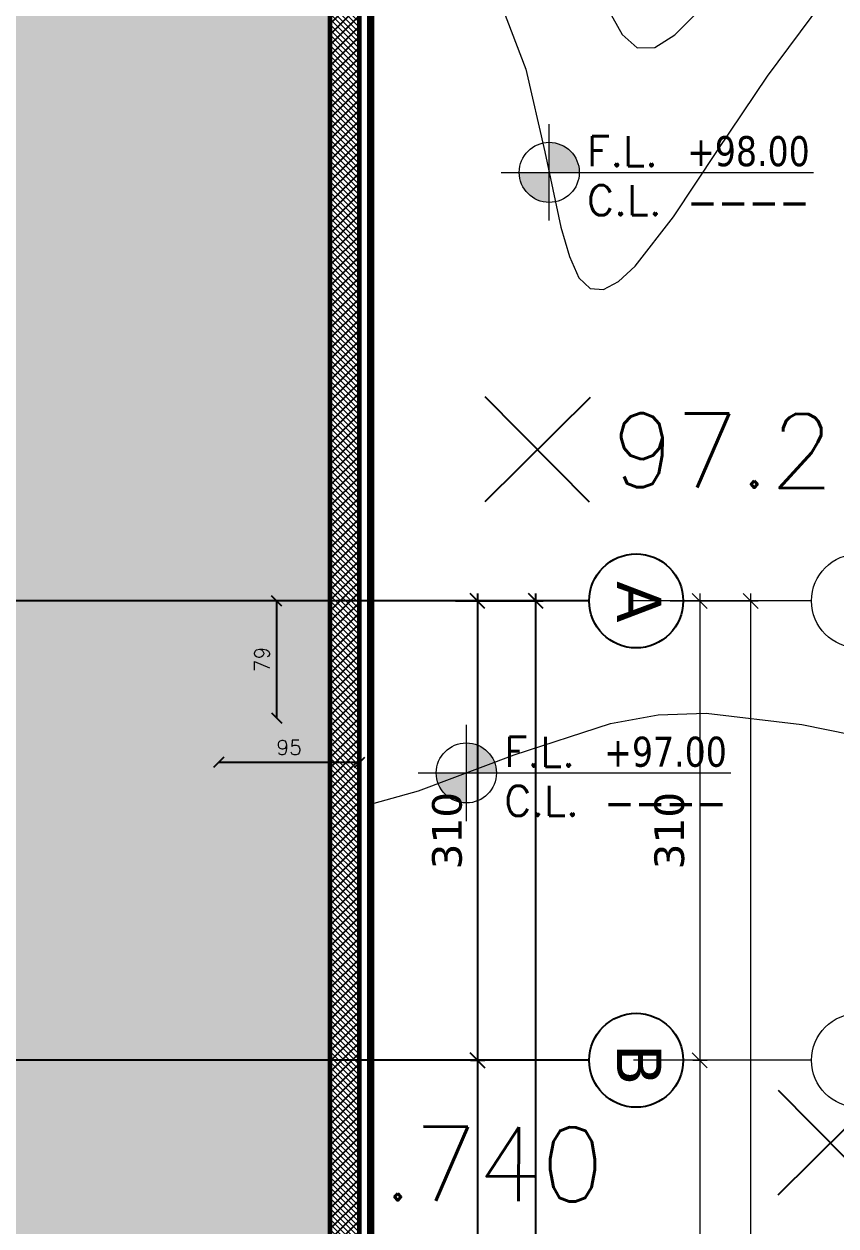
# Model space of a CAD drawing. Header units: inches. Extents: x -48 to 777, y -156 to 510.
# Drawn here: x 607.81 to 613.29, y 150.84 to 158.95 of the extents above; entities that cross this region are included whole.
import ezdxf
from ezdxf.enums import TextEntityAlignment as Align

# ---------------------------------------------------------------- set-up
doc = ezdxf.new("R2010")
doc.units = ezdxf.units.IN
doc.header["$MEASUREMENT"] = 0
doc.set_wipeout_variables(frame=1)
doc.linetypes.add('ACAD_ISO10W100', pattern=[18, 12, -3, 0, -3])
doc.linetypes.add('NUHA', pattern=[1.45, 0.75, -0.25, 0.2, -0.25])
doc.layers.get('Defpoints').update_dxf_attribs({"lineweight": 5})
for name, color, linetype, lineweight in [('A-ANNOTATION', 34, 'Continuous', 5), ('A-AXIS ST', 251, 'ACAD_ISO10W100', 5), ('A-DIM', 9, 'Continuous', 5), ('A-LEVELS', 139, 'Continuous', 20), ('A-LIMIT LOT', 235, 'ACAD_ISO10W100', 20), ('A-PILLARS', 1, 'Continuous', 60), ('A-SIGNS1', 20, 'Continuous', 15), ('A-SIGNS2', 30, 'Continuous', 15), ('A-TEXT', 50, 'Continuous', 15), ('H-PILLARS', 61, 'Continuous', 5)]:
    doc.layers.add(name, color=color, linetype=linetype, lineweight=lineweight)
doc.layers.add('HH-DARK GREY', color=7, linetype='Continuous', lineweight=5, true_color=0x404040)
for name, color, linetype in [('pts pc', 7, 'Continuous'), ('Str-Axes', 8, 'Continuous'), ('str-sunken-slabs', 5, 'Continuous'), ('str-walls', 5, 'Continuous')]:
    doc.layers.add(name, color=color, linetype=linetype)
doc.styles.add('2mm', font='simplex.shx', dxfattribs={"height": 0.5})
doc.styles.add('ROMAN', font='ROMANS.SHX')
doc.styles.add('ROMAND', font='verdana.ttf')
doc.styles.add('ROMANS', font='romans__.ttf', dxfattribs={"height": 0.14})
doc.dimstyles.new('M-1.100', dxfattribs={"dimtxt": 0.2, "dimasz": 0.1, "dimexe": 0.05, "dimexo": 0.05, "dimgap": 0.1, "dimtad": 1, "dimlfac": 100, "dimrnd": 0.5, "dimzin": 9, "dimdsep": 46, "dimtxsty": 'ROMAND', "dimblk": 'OBLIQUE', "dimcen": 1, "dimdle": 0.05, "dimclrd": 256, "dimclre": 256, "dimclrt": 2, "dimadec": 0, "dimazin": 0, "dimtfac": 0.666667, "dimtmove": 2, "dimatfit": 3, "dimfxl": 0.04, "dimtolj": 1, "dimtzin": 5, "dimlwd": -1, "dimlwe": -1, "dimarcsym": 0})
doc.dimstyles.new('structure', dxfattribs={"dimtxt": 0.1, "dimasz": 0.07, "dimexe": 0.18, "dimexo": 1, "dimgap": 0.05, "dimtad": 1, "dimdec": 1, "dimlfac": 100, "dimrnd": 0.5, "dimdsep": 46, "dimtxsty": 'ROMAN', "dimblk1": 'OBLIQUE', "dimblk2": 'OBLIQUE', "dimsah": 1, "dimcen": 0.009, "dimse1": 1, "dimse2": 1, "dimclrd": 4, "dimclre": 9, "dimclrt": 1, "dimadec": 0, "dimazin": 0, "dimtfac": 0.066667, "dimtdec": 1, "dimtix": 1, "dimtmove": 2, "dimatfit": 3, "dimldrblk": 'OBLIQUE', "dimfxl": 0.18, "dimtolj": 1, "dimarcsym": 0})

# ---------------------------------------------------------------- blocks, each defined once
blk = doc.blocks.new('GXFHGCGFCD')
at = {"layer": 'A-SIGNS1', "linetype": 'NUHA'}
h = blk.add_hatch(color=256, dxfattribs=at)
h.paths.add_polyline_path([(90.3819, 61.3301), (90.3819, 61.1701), (90.5419, 61.1701, 0.414214)])
h.paths.add_polyline_path([(90.3819, 61.1701), (90.2219, 61.1701, 0.414214), (90.3819, 61.0101)])
at = {"layer": 'A-SIGNS1'}
for p, q in [((90.3819, 60.9141), (90.3819, 61.4261)), ((90.1259, 61.1701), (91.7898, 61.1701))]:
    blk.add_line(p, q, dxfattribs=at)
blk.add_circle((90.3819, 61.1701), 0.16, dxfattribs=at)
blk = doc.blocks.new('DGXFHXFGDFD')
at = {"layer": 'A-SIGNS1'}
blk.add_blockref('GXFHGCGFCD', (0, 0), dxfattribs=at)
at = {"layer": 'A-SIGNS2', "linetype": 'NUHA', "style": 'ROMANS'}
for s, p in [('F.L.', (90.5835, 61.2031)), ('C.L.', (90.5835, 60.9413))]:
    blk.add_text(s, height=0.16, dxfattribs=at).set_placement(p)
at = {"layer": 'A-SIGNS2', "style": 'ROMANS', "width": 0.910135, "flags": 4}
for tag, p, p2 in [('NIV.FINI', (91.1159, 61.2031), (91.7898, 61.2031)), ('NIV.BETON', (91.1159, 60.9413), (91.7898, 60.9413))]:
    blk.add_attdef(tag, text='', height=0.16, dxfattribs=at).set_placement(p, p2, align=Align.FIT)
blk = doc.blocks.new('LOT 688  TOPOGRAPHIC PLAN')
at = {"layer": 'A-LEVELS', "linetype": 'Continuous'}
for points in [[(-315967.69174, -27898.05776), (-315967.59888, -27898.22736), (-315967.49585, -27898.31826), (-315967.37753, -27898.31606), (-315967.24287, -27898.23037), (-315967.09212, -27898.07871)], [(-315968.43413, -27897.97172), (-315968.24849, -27898.46217), (-315968.1193, -27899.02013), (-315968.01137, -27899.52802), (-315967.95439, -27899.72644), (-315967.88953, -27899.86824), (-315967.81293, -27899.94115), (-315967.72387, -27899.94739), (-315967.62281, -27899.89456), (-315967.51021, -27899.79026), (-315967.25225, -27899.45765), (-315966.95367, -27899.01035), (-315966.61814, -27898.50919), (-315966.24936, -27898.01496)], [(-315978.10784, -27905.9037), (-315977.48306, -27905.63696), (-315976.24323, -27905.07662), (-315975.60733, -27904.84201), (-315974.95799, -27904.64593), (-315973.63177, -27904.33455), (-315970.95685, -27903.79566), (-315969.62603, -27903.51344), (-315968.97279, -27903.33161), (-315968.32633, -27903.08928), (-315967.6777, -27902.87668), (-315967.35432, -27902.81936), (-315967.032, -27902.80783), (-315966.38605, -27902.8839), (-315965.72991, -27903.01567)]]:
    blk.add_lwpolyline(points, dxfattribs=at)
at = {"layer": 'A-LIMIT LOT', "linetype": 'Continuous', "const_width": 0.1}
blk.add_lwpolyline([(-315996.80172, -27893.57917), (-315985.1164, -27950.2257), (-315970.22923, -27937.16678), (-315964.6636, -27941.43051), (-315964.08799, -27936.87852), (-315969.32038, -27930.53073), (-315969.32038, -27896.23659), (-315996.80172, -27893.57917)], dxfattribs=at)
at = {"layer": 'pts pc', "linetype": 'Continuous'}
for points in [[(-315967.8146, -27900.67704), (-315968.52538, -27901.38024)], [(-315967.81839, -27901.38403), (-315968.52159, -27900.67325)], [(-315965.83566, -27905.35671), (-315966.54644, -27906.05991)], [(-315965.83945, -27906.0637), (-315966.54265, -27905.35292)], [(-315970.22041, -27905.48621), (-315970.93119, -27906.18941)], [(-315970.2242, -27906.1932), (-315970.9274, -27905.48242)]]:
    blk.add_lwpolyline(points, dxfattribs=at)
at = {"layer": 'pts pc', "color": 1, "char_height": 0.5, "width": 3.0714286, "attachment_point": 1, "rotation": 359.692852, "style": '2mm'}
for s, insert in [('\\Fsimplex.shx;\\W1.0000000000;\\T1.0000000000;\\o\\l97.265', (-315967.66866, -27900.78132)), ('\\Fsimplex.shx;\\W1.0000000000;\\T1.0000000000;\\o\\l97.303', (-315972.61577, -27901.53581)), ('\\Fsimplex.shx;\\W1.0000000000;\\T1.0000000000;\\o\\l96.740', (-315970.07447, -27905.59049))]:
    blk.add_mtext(s, dxfattribs=dict(at, insert=insert))
at = {"linetype": 'Continuous'}
blk.add_wipeout([(-315996.80172, -27893.57917), (-315969.32038, -27896.23659), (-315969.32038, -27930.53073), (-315964.08799, -27936.87852), (-315964.6636, -27941.43051), (-315970.22923, -27937.16678), (-315985.1164, -27950.2257)], dxfattribs=at).dxf.layer = 'A-LIMIT LOT'
at = {"layer": 'A-SIGNS1'}
ref = blk.add_blockref('DGXFHXFGDFD', (-316082.62198, -27976.6724), dxfattribs=dict(at, xscale=1.267200000000003, yscale=1.267200000000003, zscale=1.267200000000003))
ref.add_attrib('NIV.FINI', '+98.00', dxfattribs={"layer": 'A-SIGNS2', "height": 0.202752, "style": 'ROMAND', "width": 0.797031}).set_placement((-315967.15996, -27899.11579), (-315966.33199, -27899.11579), align=Align.FIT)
ref.add_attrib('NIV.BETON', '----', dxfattribs={"layer": 'A-SIGNS2', "height": 0.202752, "style": 'ROMAND', "width": 1.634557}).set_placement((-315967.15996, -27899.44756), (-315966.33199, -27899.44756), align=Align.FIT)
ref = blk.add_blockref('DGXFHXFGDFD', (-316083.18146, -27980.72521), dxfattribs=dict(at, xscale=1.267200000000003, yscale=1.267200000000003, zscale=1.267200000000003))
ref.add_attrib('NIV.FINI', '+97.00', dxfattribs={"layer": 'A-SIGNS2', "height": 0.202752, "style": 'ROMAND', "width": 0.797031}).set_placement((-315967.71944, -27903.1686), (-315966.89147, -27903.1686), align=Align.FIT)
ref.add_attrib('NIV.BETON', '----', dxfattribs={"layer": 'A-SIGNS2', "height": 0.202752, "style": 'ROMAND', "width": 1.634557}).set_placement((-315967.71944, -27903.50036), (-315966.89147, -27903.50036), align=Align.FIT)
blk = doc.blocks.new('_Oblique')
at = {"color": 0, "linetype": 'ByBlock', "lineweight": -2}
blk.add_line((-0.5, -0.5), (0.5, 0.5), dxfattribs=at)
blk = doc.blocks.new('*D549')
at = {"layer": 'A-DIM', "transparency": 16777216}
for p, q in [((656.8644, 330.3192), (656.8644, 327.1193)), ((656.8182, 330.2692), (656.9144, 330.2692)), ((656.8182, 327.1693), (656.9144, 327.1693))]:
    blk.add_line(p, q, dxfattribs=at)
at = {"layer": 'Defpoints', "color": 0, "transparency": 16777216}
for p in [(656.7682, 330.2692), (656.7682, 327.1693), (656.8644, 327.1693)]:
    blk.add_point(p, dxfattribs=at)
at = {"layer": 'A-DIM', "transparency": 16777216, "xscale": 0.1, "yscale": 0.1, "zscale": 0.1}
for p, rotation in [((656.8644, 330.2692), 90), ((656.8644, 327.1693), 270)]:
    blk.add_blockref('_Oblique', p, dxfattribs=dict(at, rotation=rotation))
at = {"layer": 'A-DIM', "color": 2, "transparency": 16777216, "insert": (656.6602, 328.7193), "char_height": 0.2, "attachment_point": 5, "rotation": 90, "style": 'ROMAND'}
blk.add_mtext('\\A1;310', dxfattribs=at)
blk = doc.blocks.new('*D550')
at = {"layer": 'A-DIM', "transparency": 16777216}
for p, q in [((656.8644, 327.2193), (656.8644, 323.7193)), ((656.8182, 327.1693), (656.9144, 327.1693)), ((656.7154, 323.7693), (656.9144, 323.7693))]:
    blk.add_line(p, q, dxfattribs=at)
at = {"layer": 'Defpoints', "color": 0, "transparency": 16777216}
for p in [(656.7682, 327.1693), (656.6654, 323.7693), (656.8644, 323.7693)]:
    blk.add_point(p, dxfattribs=at)
at = {"layer": 'A-DIM', "transparency": 16777216, "xscale": 0.1, "yscale": 0.1, "zscale": 0.1}
for p, rotation in [((656.8644, 327.1693), 90), ((656.8644, 323.7693), 270)]:
    blk.add_blockref('_Oblique', p, dxfattribs=dict(at, rotation=rotation))
at = {"layer": 'A-DIM', "color": 2, "transparency": 16777216, "insert": (656.6602, 325.4693), "char_height": 0.2, "attachment_point": 5, "rotation": 90, "style": 'ROMAND'}
blk.add_mtext('\\A1;340', dxfattribs=at)
blk = doc.blocks.new('*D556')
at = {"layer": 'A-DIM', "transparency": 16777216}
for p, q in [((657.2085, 302.8678), (657.2085, 330.3192)), ((656.6655, 330.2692), (657.2585, 330.2692)), ((655.9571, 302.9178), (657.2585, 302.9178))]:
    blk.add_line(p, q, dxfattribs=at)
at = {"layer": 'Defpoints', "color": 0, "transparency": 16777216}
for p in [(656.6155, 330.2692), (657.2085, 330.2692), (655.9071, 302.9178)]:
    blk.add_point(p, dxfattribs=at)
at = {"layer": 'A-DIM', "transparency": 16777216, "xscale": 0.1, "yscale": 0.1, "zscale": 0.1}
for p, rotation in [((657.2085, 330.2692), 90), ((657.2085, 302.9178), 270)]:
    blk.add_blockref('_Oblique', p, dxfattribs=dict(at, rotation=rotation))
at = {"layer": 'A-DIM', "color": 2, "transparency": 16777216, "insert": (657.0043, 316.5935), "char_height": 0.2, "attachment_point": 5, "rotation": 90, "style": 'ROMAND'}
blk.add_mtext('\\A1;2735', dxfattribs=at)
blk = doc.blocks.new('*D1949')
at = {"layer": 'Defpoints', "color": 0, "transparency": 16777216}
for p in [(610.674, 155.0583), (611.267, 155.0583), (610.0013, 127.7069)]:
    blk.add_point(p, dxfattribs=at)
at = {"layer": 'Str-Axes', "transparency": 16777216}
for p, q in [((611.267, 127.6569), (611.267, 155.1083)), ((610.724, 155.0583), (611.317, 155.0583)), ((610.0513, 127.7069), (611.317, 127.7069))]:
    blk.add_line(p, q, dxfattribs=at)
at = {"layer": 'Str-Axes', "transparency": 16777216, "xscale": 0.1, "yscale": 0.1, "zscale": 0.1}
for p, rotation in [((611.267, 155.0583), 90), ((611.267, 127.7069), 270)]:
    blk.add_blockref('_Oblique', p, dxfattribs=dict(at, rotation=rotation))
at = {"layer": 'Str-Axes', "color": 2, "transparency": 16777216, "insert": (611.0629, 141.3826), "char_height": 0.2, "attachment_point": 5, "rotation": 90, "style": 'ROMAND'}
blk.add_mtext('\\A1;2735', dxfattribs=at)
blk = doc.blocks.new('*D1950')
at = {"layer": 'Defpoints', "color": 0, "transparency": 16777216}
for p in [(610.7762, 151.9584), (610.7214, 148.5585), (610.8725, 148.5585)]:
    blk.add_point(p, dxfattribs=at)
at = {"layer": 'Str-Axes', "transparency": 16777216}
for p, q in [((610.8725, 152.0084), (610.8725, 148.5085)), ((610.8262, 151.9584), (610.9225, 151.9584)), ((610.7714, 148.5585), (610.9225, 148.5585))]:
    blk.add_line(p, q, dxfattribs=at)
at = {"layer": 'Str-Axes', "transparency": 16777216, "xscale": 0.1, "yscale": 0.1, "zscale": 0.1}
for p, rotation in [((610.8725, 151.9584), 90), ((610.8725, 148.5585), 270)]:
    blk.add_blockref('_Oblique', p, dxfattribs=dict(at, rotation=rotation))
at = {"layer": 'Str-Axes', "color": 2, "transparency": 16777216, "insert": (610.6683, 150.2585), "char_height": 0.2, "attachment_point": 5, "rotation": 90, "style": 'ROMAND'}
blk.add_mtext('\\A1;340', dxfattribs=at)
blk = doc.blocks.new('*D1863')
at = {"layer": 'Defpoints', "color": 0, "transparency": 16777216}
for p in [(610.7762, 155.0583), (610.7762, 151.9584), (610.8725, 151.9584)]:
    blk.add_point(p, dxfattribs=at)
at = {"layer": 'Str-Axes', "transparency": 16777216}
for p, q in [((610.8725, 155.1083), (610.8725, 151.9084)), ((610.8262, 155.0583), (610.9225, 155.0583)), ((610.8262, 151.9584), (610.9225, 151.9584))]:
    blk.add_line(p, q, dxfattribs=at)
at = {"layer": 'Str-Axes', "transparency": 16777216, "xscale": 0.1, "yscale": 0.1, "zscale": 0.1}
for p, rotation in [((610.8725, 155.0583), 90), ((610.8725, 151.9584), 270)]:
    blk.add_blockref('_Oblique', p, dxfattribs=dict(at, rotation=rotation))
at = {"layer": 'Str-Axes', "color": 2, "transparency": 16777216, "insert": (610.6683, 153.5084), "char_height": 0.2, "attachment_point": 5, "rotation": 90, "style": 'ROMAND'}
blk.add_mtext('\\A1;310', dxfattribs=at)
blk = doc.blocks.new('*D1968')
at = {"layer": 'Defpoints', "color": 0, "transparency": 16777216}
for p in [(609.1268, 155.0583), (609.5181, 155.0583), (609.1268, 154.2685)]:
    blk.add_point(p, dxfattribs=at)
at = {"layer": 'str-sunken-slabs', "color": 4, "lineweight": -2, "transparency": 16777216}
blk.add_line((609.5181, 154.2685), (609.5181, 155.0583), dxfattribs=at)
at = {"layer": 'str-sunken-slabs', "color": 4, "lineweight": -2, "transparency": 16777216, "xscale": 0.07, "yscale": 0.07, "zscale": 0.07}
for p, rotation in [((609.5181, 155.0583), 90), ((609.5181, 154.2685), 270)]:
    blk.add_blockref('_Oblique', p, dxfattribs=dict(at, rotation=rotation))
at = {"layer": 'str-sunken-slabs', "color": 1, "transparency": 16777216, "insert": (609.4181, 154.6634), "char_height": 0.1, "attachment_point": 5, "rotation": 90, "style": 'ROMAN'}
blk.add_mtext('\\A1;79', dxfattribs=at)
blk = doc.blocks.new('*D1969')
at = {"layer": 'Defpoints', "color": 0, "transparency": 16777216}
for p in [(609.1268, 154.2685), (610.0767, 154.2685), (610.0767, 153.9696)]:
    blk.add_point(p, dxfattribs=at)
at = {"layer": 'str-sunken-slabs', "color": 4, "lineweight": -2, "transparency": 16777216}
blk.add_line((609.1268, 153.9696), (610.0767, 153.9696), dxfattribs=at)
at = {"layer": 'str-sunken-slabs', "color": 4, "lineweight": -2, "transparency": 16777216, "xscale": 0.07, "yscale": 0.07, "zscale": 0.07, "rotation": 180}
blk.add_blockref('_Oblique', (609.1268, 153.9696), dxfattribs=at)
at = {"layer": 'str-sunken-slabs', "color": 4, "lineweight": -2, "transparency": 16777216, "xscale": 0.07, "yscale": 0.07, "zscale": 0.07}
blk.add_blockref('_Oblique', (610.0767, 153.9696), dxfattribs=at)
at = {"layer": 'str-sunken-slabs', "color": 1, "transparency": 16777216, "insert": (609.6018, 154.0696), "char_height": 0.1, "attachment_point": 5, "style": 'ROMAN'}
blk.add_mtext('\\A1;95', dxfattribs=at)
blk = doc.blocks.new('AXIS')
at = {"layer": 'A-ANNOTATION', "linetype": 'Continuous'}
for centre in [(657.93576, 330.26919), (657.93576, 327.16933)]:
    blk.add_circle(centre, 0.31723, dxfattribs=at)
at = {"layer": 'A-AXIS ST', "ltscale": 0.1}
for p, q in [((657.61853, 330.26919), (627.81853, 330.26919)), ((657.61853, 327.16933), (627.81853, 327.16933))]:
    blk.add_line(p, q, dxfattribs=at)
at = {"layer": 'A-DIM'}
for base, p1, p2, picture, middle in [((657.20851, 330.26919), (655.90711, 302.91777), (656.61547, 330.26919), '*D556', (657.00434, 316.59348)), ((656.86441, 327.16933), (656.76815, 330.26919), (656.76815, 327.16933), '*D549', (656.66024, 328.71926)), ((656.86441, 323.76934), (656.76815, 327.16933), (656.6654, 323.76934), '*D550', (656.66024, 325.46933))]:
    dim = blk.add_linear_dim(base=base, p1=p1, p2=p2, angle=90, dimstyle='M-1.100', dxfattribs=at)
    dim.commit()
    dim.dimension.update_dxf_attribs({"geometry": picture, "text_midpoint": middle})

msp = doc.modelspace()

# ---------------------------------------------------------------- block references
at = {"layer": 'A-TEXT'}
msp.add_blockref('LOT 688  TOPOGRAPHIC PLAN', (316579.44716, 28057.10823), dxfattribs=at)

# ---------------------------------------------------------------- next in the draw order: hatches: boundary and pattern name
at = {"layer": 'H-PILLARS'}
h = msp.add_hatch(dxfattribs=at)
h.set_pattern_fill('ANSI31', color=256, scale=0.2, angle=90)
h.set_pattern_definition([(135, (-143.491753, -175.210882), (-0.0176776695, -0.0176776695), [])])
edge = h.paths.add_edge_path()
edge.add_line((600.92678, 129.60688), (600.92678, 129.15688))
edge.add_arc((604.37678, 129.15688), 3.45, 180, 270)
edge.add_line((604.37678, 125.70688), (610.77962, 125.70688))
edge.add_line((610.77962, 125.70688), (610.07678, 126.55955))
edge.add_line((610.07678, 126.55955), (610.07678, 160.87647))
edge.add_line((610.07678, 160.87647), (609.87678, 160.89581))
edge.add_line((609.87678, 160.89581), (609.87678, 126.48774))
edge.add_line((609.87678, 126.48774), (610.35557, 125.90688))
edge.add_line((610.35557, 125.90688), (604.37678, 125.90688))
edge.add_arc((604.37678, 129.15688), 3.25, 180, 270, ccw=False)
edge.add_line((601.12678, 129.15688), (601.12678, 129.60688))
edge.add_line((601.12678, 129.60688), (600.92678, 129.60688))
at = {"layer": 'HH-DARK GREY'}
h = msp.add_hatch(dxfattribs=at)
h.set_pattern_fill('EARTH', color=256, scale=2)
h.set_pattern_definition([(0, (-242.49175, -174.7109), (0.5, 0.5), [0.5, -0.5]), (0, (-242.49175, -174.5234), (0.5, 0.5), [0.5, -0.5]), (0, (-242.49175, -174.3359), (0.5, 0.5), [0.5, -0.5]), (90, (-242.42925, -174.2734), (-0.5, 0.5), [0.5, -0.5]), (90, (-242.24175, -174.2734), (-0.5, 0.5), [0.5, -0.5]), (90, (-242.05425, -174.2734), (-0.5, 0.5), [0.5, -0.5])])
edge = h.paths.add_edge_path()
edge.add_line((589.47678, 155.05845), (589.47678, 148.30845))
edge.add_line((589.47678, 148.30845), (589.97678, 148.30845))
edge.add_line((589.97678, 148.30845), (589.97678, 143.05688))
edge.add_line((589.97678, 143.05688), (592.77678, 143.05688))
edge.add_line((592.77678, 143.05688), (592.77678, 129.60688))
edge.add_line((592.77678, 129.60688), (597.22678, 129.60688))
edge.add_line((597.22678, 129.60688), (597.22678, 125.90688))
edge.add_line((597.22678, 125.90688), (590.66159, 125.90688))
edge.add_line((590.66159, 125.90688), (582.9059, 163.50387))
edge.add_line((582.9059, 163.50387), (609.87678, 160.89581))
edge.add_line((609.87678, 160.89581), (609.87678, 126.48774))
edge.add_line((609.87678, 126.48774), (610.35557, 125.90688))
edge.add_line((610.35557, 125.90688), (604.37678, 125.90688))
edge.add_arc((604.37678, 129.15688), 3.25, 180, 270, ccw=False)
edge.add_line((601.12678, 129.15688), (601.12678, 129.60688))
edge.add_line((601.12678, 129.60688), (605.57678, 129.60688))
edge.add_line((605.57678, 129.60688), (605.57678, 143.05688))
edge.add_line((605.57678, 143.05688), (607.12678, 143.05688))
edge.add_line((607.12678, 143.05688), (607.12678, 147.60861))
edge.add_line((607.12678, 147.60861), (605.42678, 147.60861))
edge.add_line((605.42678, 147.60861), (605.4268, 154.90849))
edge.add_line((605.4268, 154.90849), (603.57164, 154.90845))
edge.add_line((603.57164, 154.90845), (603.57158, 155.05832))
edge.add_line((603.57158, 155.05832), (589.47678, 155.05853))
edge.add_line((589.47678, 155.05853), (589.47678, 154.98002))
edge.add_line((589.47678, 154.98002), (589.47678, 155.05845))
at = {"layer": 'str-walls'}
h = msp.add_hatch(dxfattribs=at)
h.set_pattern_fill('ANSI31', color=8, scale=0.4)
h.set_pattern_definition([(45, (4e-09, -99), (-0.035355339, 0.035355339), [])])
edge = h.paths.add_edge_path()
edge.add_line((600.92678, 129.60688), (600.92678, 129.15688))
edge.add_arc((604.37678, 129.15688), 3.45, 180, 270)
edge.add_line((604.37678, 125.70688), (610.77962, 125.70688))
edge.add_line((610.77962, 125.70688), (610.07678, 126.55955))
edge.add_line((610.07678, 126.55955), (610.07678, 160.87647))
edge.add_line((610.07678, 160.87647), (609.87678, 160.89581))
edge.add_line((609.87678, 160.89581), (609.87678, 126.48774))
edge.add_line((609.87678, 126.48774), (610.35557, 125.90688))
edge.add_line((610.35557, 125.90688), (604.37678, 125.90688))
edge.add_arc((604.37678, 129.15688), 3.25, 180, 270, ccw=False)
edge.add_line((601.12678, 129.15688), (601.12678, 129.60688))
edge.add_line((601.12678, 129.60688), (600.92678, 129.60688))

# ---------------------------------------------------------------- next in the draw order: linework, layer by layer
at = {"layer": 'A-PILLARS'}
for points in [[(609.87678, 160.89581), (609.87678, 126.48774), (610.35557, 125.90688), (604.37678, 125.90688, -0.4142136), (601.12678, 129.15688), (601.12678, 129.60688), (605.57678, 129.60688), (605.57678, 143.05688), (607.12678, 143.05688), (607.12678, 147.60861), (605.42678, 147.60861), (605.4268, 154.90849), (603.57164, 154.90845), (603.57158, 155.05832), (589.47678, 155.05853), (589.47678, 154.98002), (589.47678, 155.05845)], [(600.92678, 129.60688), (600.92678, 129.15688, 0.4142136), (604.37678, 125.70688), (610.77962, 125.70688), (610.07678, 126.55955), (610.07678, 160.87647), (609.87678, 160.89581), (609.87678, 126.48774), (610.35557, 125.90688), (604.37678, 125.90688, -0.4142136), (601.12678, 129.15688), (601.12678, 129.60688), (600.92678, 129.60688)]]:
    msp.add_lwpolyline(points, format="xyb", dxfattribs=at)
at = {"layer": 'Str-Axes', "ltscale": 0.1}
for p, q in [((611.62657, 155.05831), (583.32678, 155.05831)), ((611.62657, 151.95845), (583.32678, 151.95845))]:
    msp.add_line(p, q, dxfattribs=at)
at = {"layer": 'Str-Axes', "linetype": 'Continuous'}
for centre in [(611.94381, 155.05831), (611.94381, 151.95845)]:
    msp.add_circle(centre, 0.31723, dxfattribs=at)
at = {"layer": 'str-walls'}
msp.add_lwpolyline([(600.92678, 129.60688), (600.92678, 129.15688, 0.4142136), (604.37678, 125.70688), (610.77962, 125.70688), (610.07678, 126.55955), (610.07678, 160.87647), (609.87678, 160.89581), (609.87678, 126.48774), (610.35557, 125.90688), (604.37678, 125.90688, -0.4142136), (601.12678, 129.15688), (601.12678, 129.60688), (600.92678, 129.60688)], format="xyb", dxfattribs=at)

# ---------------------------------------------------------------- next in the draw order: block references
at = {"layer": 'A-DIM'}
msp.add_blockref('AXIS', (-44.49175, -175.21088), dxfattribs=at)

# ---------------------------------------------------------------- next in the draw order: texts
at = {"layer": 'Str-Axes', "char_height": 0.3, "width": 5.0170833, "attachment_point": 1, "rotation": 270, "style": 'ROMAND'}
for s, insert in [('\\pi2.3727;A', (612.11375, 157.56563)), ('\\pi2.3954;B', (612.11375, 154.46577))]:
    msp.add_mtext(s, dxfattribs=dict(at, insert=insert))

# ---------------------------------------------------------------- next in the draw order: dimensions: what is measured, and where the dimension line sits
at = {"layer": 'Str-Axes'}
for base, p1, p2, picture, middle in [((611.26705, 155.05831), (610.00131, 127.70688), (610.67401, 155.05831), '*D1949', (611.06288, 141.3826)), ((610.87245, 151.95845), (610.7762, 155.05831), (610.7762, 151.95845), '*D1863', (610.66829, 153.50838)), ((610.87245, 148.55845), (610.7762, 151.95845), (610.72142, 148.55845), '*D1950', (610.66829, 150.25845))]:
    dim = msp.add_linear_dim(base=base, p1=p1, p2=p2, angle=90, dimstyle='M-1.100', dxfattribs=at)
    dim.commit()
    dim.dimension.update_dxf_attribs({"geometry": picture, "text_midpoint": middle})
at = {"layer": 'str-sunken-slabs'}
for p2, distance, picture, middle in [((609.12678, 155.05831), -0.39133, '*D1968', (609.41811, 154.66343)), ((610.07675, 154.26855), -0.2989, '*D1969', (609.60176, 154.06965))]:
    dim = msp.add_aligned_dim(p1=(609.12678, 154.26855), p2=p2, distance=distance, dimstyle='structure', override={"dimfxl": 0.04}, dxfattribs=at)
    dim.commit()
    dim.dimension.update_dxf_attribs({"geometry": picture, "text_midpoint": middle})

doc.saveas('drawing.dxf')
